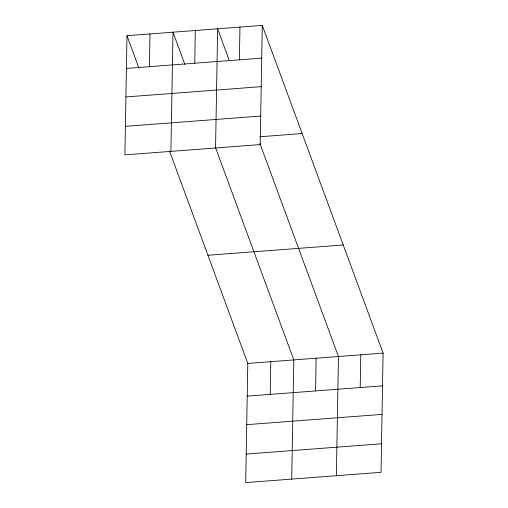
<?xml version="1.0" encoding="UTF-8"?>
<svg xmlns="http://www.w3.org/2000/svg" width="508" height="508" viewBox="0 0 508 508"><rect width="100%" height="100%" fill="white"/><g stroke="black" fill="none" stroke-linecap="round" stroke-linejoin="round"><path stroke-width="0.76" d="M126.981 35.693L124.904 154.876L260.204 144.583L262.287 25.4L126.981 35.693L138.913 68.066M149.416 66.662L149.987 33.941M170.904 151.378L172.987 32.195L184.918 64.567M194.742 63.214L195.313 30.493M215.557 147.98L217.634 28.797L229.025 59.696M239.389 59.817L239.96 27.095M169.52 151.079L247.796 363.417L245.713 482.6L381.019 472.307L383.095 353.124L262.287 25.4M270.224 394.392L270.796 361.671M291.719 479.101L293.795 359.918L215.519 147.58M315.551 390.944L316.122 358.223M336.366 475.704L338.449 356.521L259.906 143.459M360.204 387.547L360.775 354.825M126.409 68.415L261.715 58.122M125.914 96.945L261.22 86.652M125.4 126.34L260.706 116.053M259.817 136.773L302.152 133.547M207.924 255.27L343.23 244.977M247.796 363.417L383.095 353.124M247.225 396.138L382.524 385.845M246.723 424.669L382.029 414.382M246.209 454.069L381.514 443.776"/></g></svg>
